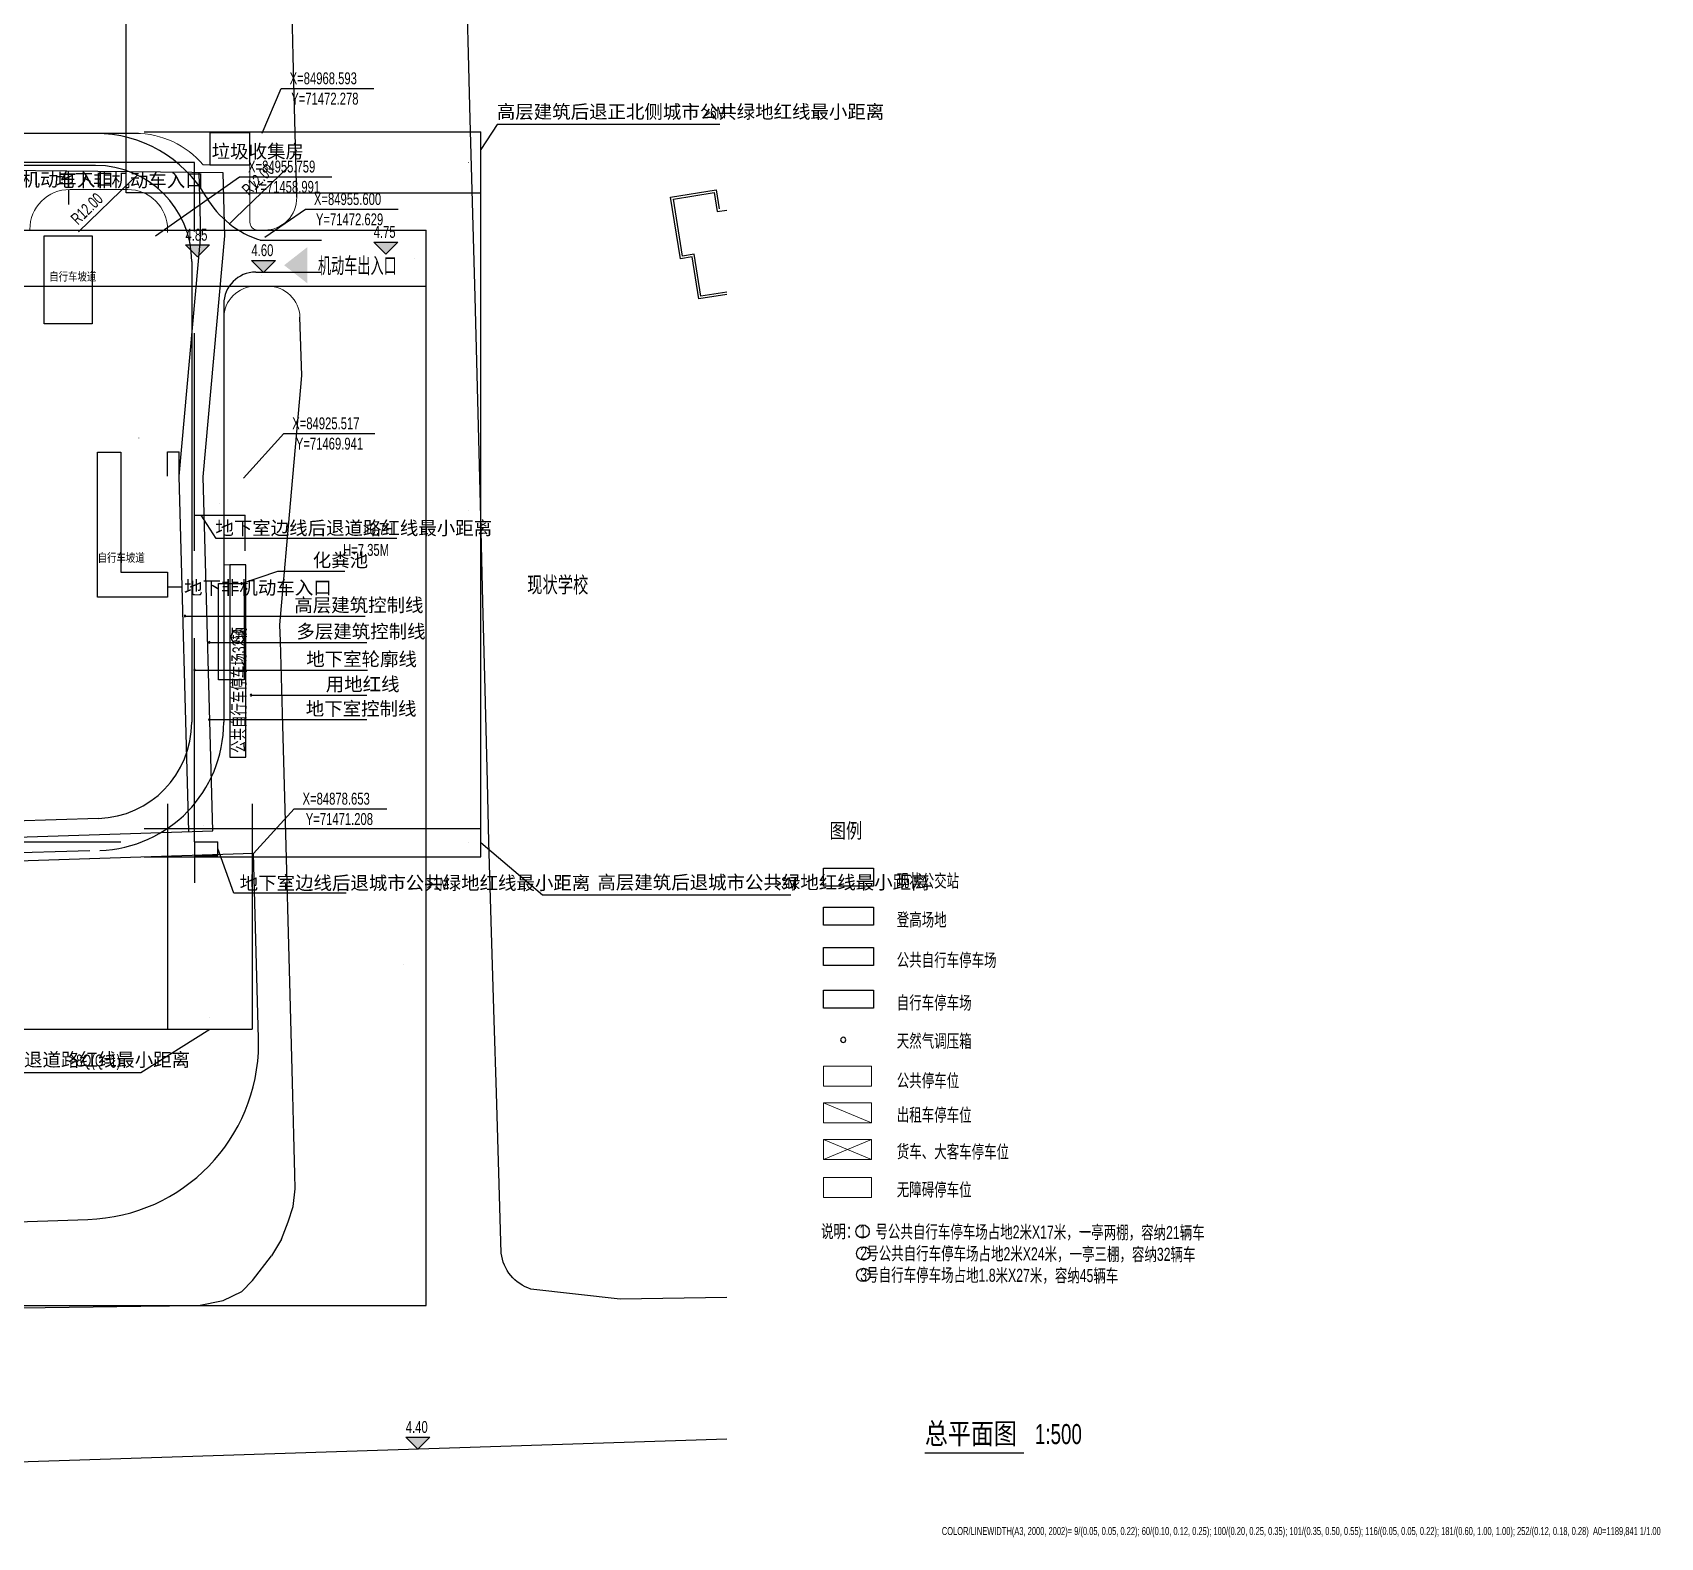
# Model space of a CAD drawing. Header units: metres. Extents: x 71066629 to 71646772, y 84793253 to 85208804.
# Drawn here: x 71443636 to 71646772, y 84793253 to 84981141 of the extents above; entities that cross this region are included whole.
import ezdxf
from ezdxf.enums import TextEntityAlignment as Align

# ---------------------------------------------------------------- set-up
doc = ezdxf.new("R2010")
doc.units = ezdxf.units.M
doc.header["$LTSCALE"] = 1000
doc.linetypes.add('DASHEDX2', pattern=[38.1, 25.4, -12.7])
for name, color, linetype in [('A_ABOVE', 21, 'CONTINUOUS'), ('A_N_DIM_LEAD', 3, 'CONTINUOUS'), ('A_N_DIM_SYMB', 3, 'CONTINUOUS'), ('A_N_PUB_TEXT', 7, 'CONTINUOUS'), ('A_N_RMNAME', 7, 'CONTINUOUS'), ('A_SITEP_TEX_1', 7, 'CONTINUOUS'), ('A_SITEP_TEX_2', 7, 'CONTINUOUS'), ('C-ICON', 7, 'CONTINUOUS'), ('DIM_COOR', 3, 'CONTINUOUS'), ('DIM_SYMB', 3, 'CONTINUOUS'), ('G-ANNO-DIMS', 3, 'CONTINUOUS'), ('G-ANNO-LEGN', 3, 'CONTINUOUS'), ('G-ANNO-LEVL', 3, 'CONTINUOUS'), ('G-ANNO-TEXT', 7, 'CONTINUOUS'), ('G-BLDG-EXTG', 48, 'CONTINUOUS'), ('G-BLDG-HIGH', 1, 'CONTINUOUS'), ('G-BLDG-MULT', 1, 'CONTINUOUS'), ('G-BSMT-OTLN', 5, 'DASHEDX2'), ('G-FRIE-FLWL', 6, 'CONTINUOUS'), ('G-PLTG', 105, 'CONTINUOUS'), ('G-SDWK', 157, 'CONTINUOUS'), ('G-STRU', 134, 'CONTINUOUS'), ('G-设施-EXTG', 40, 'CONTINUOUS'), ('G_DRIV_ROAD', 145, 'CONTINUOUS'), ('PROMPT', 1, 'CONTINUOUS'), ('PUB_DIM', 3, 'CONTINUOUS'), ('PUB_HATCH', 8, 'CONTINUOUS'), ('PUB_TEXT', 7, 'CONTINUOUS')]:
    doc.layers.add(name, color=color, linetype=linetype)
for name, color, linetype, lineweight in [('G-PARG', 35, 'CONTINUOUS', 13), ('G-PATT-251', 251, 'CONTINUOUS', 13), ('G-ROAD-园区', 175, 'CONTINUOUS', 13)]:
    doc.layers.add(name, color=color, linetype=linetype, lineweight=lineweight)
doc.styles.add('_TCH_DIM', font='_TCH_DIM')
doc.styles.add('GAD A', font='GAD A')
doc.styles.add('HZ1', font='HZ1')
doc.styles.add('IICON0', font='IICON0')
doc.styles.get("Standard").update_dxf_attribs({"font": 'STANDARD'})
doc.styles.add('黑体', font='黑体')
doc.dimstyles.get("Standard").update_dxf_attribs({"dimtxt": 2, "dimasz": 1, "dimexe": 0.18, "dimexo": 0.0625, "dimgap": 1, "dimtad": 0, "dimtoh": 1, "dimdec": 1, "dimzin": 0, "dimdsep": 46, "dimtxsty": 'STANDARD', "dimcen": 0.09, "dimadec": 0, "dimazin": 0, "dimtfac": 1, "dimtdec": 4, "dimtofl": 0, "dimtmove": 0, "dimatfit": 3, "dimtolj": 1, "dimtzin": 0, "dimarcsym": 0})

# ---------------------------------------------------------------- blocks, each defined once
blk = doc.blocks.new('*D1')
at = {"layer": 'G-ANNO-DIMS', "color": 0, "linetype": 'ByBlock', "lineweight": -2}
for p, q in [((71457556, 84968753), (71499554, 84968753)), ((71499554, 84961125), (71499554, 84968753)), ((71457556, 84961125), (71499554, 84961125))]:
    blk.add_line(p, q, dxfattribs=at)
for points in [[(71499554, 84968753), (71499554, 84968752), (71499553, 84968752)], [(71499554, 84961125), (71499553, 84961126), (71499554, 84961126)]]:
    blk.add_solid(points, dxfattribs=at)
at = {"layer": 'G-ANNO-DIMS', "color": 0, "linetype": 'CONTINUOUS', "lineweight": -2, "insert": (71498054, 84964939), "char_height": 2, "width": 7.78, "attachment_point": 5, "rotation": 90}
blk.add_mtext('7627.7', dxfattribs=at)
blk = doc.blocks.new('*D2')
at = {"layer": 'G-ANNO-DIMS', "color": 0, "linetype": 'ByBlock', "lineweight": -2}
for p, q in [((71457556, 84961125), (71499554, 84961125)), ((71499554, 84881759), (71499554, 84961125)), ((71457556, 84881759), (71499554, 84881759))]:
    blk.add_line(p, q, dxfattribs=at)
for points in [[(71499554, 84961125), (71499554, 84961124), (71499553, 84961124)], [(71499554, 84881759), (71499553, 84881760), (71499554, 84881760)]]:
    blk.add_solid(points, dxfattribs=at)
at = {"layer": 'G-ANNO-DIMS', "color": 0, "linetype": 'CONTINUOUS', "lineweight": -2, "insert": (71498054, 84921442), "char_height": 2, "width": 9.33, "attachment_point": 5, "rotation": 90}
blk.add_mtext('79365.5', dxfattribs=at)
blk = doc.blocks.new('*D3')
at = {"layer": 'G-ANNO-DIMS', "color": 0, "linetype": 'ByBlock', "lineweight": -2}
for p, q in [((71457556, 84881759), (71499554, 84881759)), ((71499554, 84878210), (71499554, 84881759)), ((71457556, 84878210), (71499554, 84878210))]:
    blk.add_line(p, q, dxfattribs=at)
for points in [[(71499554, 84881759), (71499554, 84881758), (71499553, 84881758)], [(71499554, 84878210), (71499553, 84878211), (71499554, 84878211)]]:
    blk.add_solid(points, dxfattribs=at)
at = {"layer": 'G-ANNO-DIMS', "color": 0, "linetype": 'CONTINUOUS', "lineweight": -2, "insert": (71498054, 84879985), "char_height": 2, "width": 8.22, "attachment_point": 5, "rotation": 90}
blk.add_mtext('3549.4', dxfattribs=at)
blk = doc.blocks.new('*D4')
at = {"layer": 'PUB_DIM', "color": 0, "linetype": 'ByBlock', "lineweight": -2}
for p, q in [((71457462, 85025245), (71455317, 85025245)), ((71455317, 84961142), (71455317, 85025245)), ((71457462, 84961142), (71455317, 84961142))]:
    blk.add_line(p, q, dxfattribs=at)
for points in [[(71455317, 85025245), (71455317, 85025244), (71455317, 85025244)], [(71455317, 84961142), (71455317, 84961143), (71455317, 84961143)]]:
    blk.add_solid(points, dxfattribs=at)
at = {"layer": 'PUB_DIM', "color": 0, "linetype": 'CONTINUOUS', "lineweight": -2, "insert": (71453817, 84993194), "char_height": 2, "width": 9.11, "attachment_point": 5, "rotation": 90}
blk.add_mtext('64102.2', dxfattribs=at)
blk = doc.blocks.new('*D9')
at = {"layer": 'PUB_DIM', "color": 0, "linetype": 'ByBlock', "lineweight": -2}
for p, q in [((71463842, 84880110), (71466746, 84880110)), ((71463842, 84878414), (71466746, 84878414)), ((71466745, 84878414), (71466745, 84880110))]:
    blk.add_line(p, q, dxfattribs=at)
for points in [[(71466745, 84880110), (71466746, 84880109), (71466745, 84880109)], [(71466745, 84878414), (71466745, 84878415), (71466746, 84878415)]]:
    blk.add_solid(points, dxfattribs=at)
at = {"layer": 'PUB_DIM', "color": 0, "linetype": 'CONTINUOUS', "lineweight": -2, "insert": (71465020, 84882110), "char_height": 2, "width": 7.33, "attachment_point": 5, "rotation": 90}
blk.add_mtext('1695.8', dxfattribs=at)
blk = doc.blocks.new('*D45')
at = {"layer": 'PUB_DIM', "color": 0, "linetype": 'ByBlock', "lineweight": -2}
for p, q in [((71438695, 84956471), (71492749, 84956471)), ((71492749, 84949471), (71492749, 84956471)), ((71438695, 84949471), (71492749, 84949471))]:
    blk.add_line(p, q, dxfattribs=at)
for points in [[(71492749, 84956471), (71492749, 84956470), (71492749, 84956470)], [(71492749, 84949471), (71492749, 84949472), (71492749, 84949472)]]:
    blk.add_solid(points, dxfattribs=at)
at = {"layer": 'PUB_DIM', "color": 0, "linetype": 'CONTINUOUS', "lineweight": -2, "insert": (71491249, 84952971), "char_height": 2, "width": 7.78, "attachment_point": 5, "rotation": 90}
blk.add_mtext('7000.0', dxfattribs=at)
blk = doc.blocks.new('*D46')
at = {"layer": 'PUB_DIM', "color": 0, "linetype": 'ByBlock', "lineweight": -2}
for p, q in [((71438695, 84949471), (71492749, 84949471)), ((71492749, 84822230), (71492749, 84949471)), ((71438695, 84822230), (71492749, 84822230))]:
    blk.add_line(p, q, dxfattribs=at)
for points in [[(71492749, 84949471), (71492749, 84949470), (71492749, 84949470)], [(71492749, 84822230), (71492749, 84822231), (71492749, 84822231)]]:
    blk.add_solid(points, dxfattribs=at)
at = {"layer": 'PUB_DIM', "color": 0, "linetype": 'CONTINUOUS', "lineweight": -2, "insert": (71489964, 84864797), "char_height": 2, "width": 10.67, "attachment_point": 5, "rotation": 90}
blk.add_mtext('127240.6', dxfattribs=at)
blk = doc.blocks.new('*D78')
at = {"layer": 'G-ANNO-DIMS', "color": 0, "linetype": 'ByBlock', "lineweight": -2}
for p, q in [((71460491, 84925765), (71460491, 84928795)), ((71460491, 84928795), (71461932, 84928795)), ((71461932, 84925765), (71461932, 84928795))]:
    blk.add_line(p, q, dxfattribs=at)
for points in [[(71460491, 84928795), (71460492, 84928795), (71460492, 84928795)], [(71461932, 84928795), (71461931, 84928795), (71461931, 84928795)]]:
    blk.add_solid(points, dxfattribs=at)
at = {"layer": 'G-ANNO-DIMS', "color": 0, "linetype": 'CONTINUOUS', "lineweight": -2, "insert": (71456891, 84930520), "char_height": 2, "width": 4.67, "attachment_point": 5}
blk.add_mtext('1.44', dxfattribs=at)
blk = doc.blocks.new('*D82')
at = {"layer": 'G-ANNO-DIMS', "color": 0, "linetype": 'ByBlock', "lineweight": -2}
for p, q in [((71321069, 84884852), (71321069, 84856704)), ((71460491, 84884852), (71460491, 84856704)), ((71321069, 84856704), (71460491, 84856704))]:
    blk.add_line(p, q, dxfattribs=at)
for points in [[(71321069, 84856704), (71321070, 84856705), (71321070, 84856704)], [(71460491, 84856704), (71460490, 84856704), (71460490, 84856705)]]:
    blk.add_solid(points, dxfattribs=at)
at = {"layer": 'G-ANNO-DIMS', "color": 0, "linetype": 'CONTINUOUS', "lineweight": -2, "insert": (71390780, 84858204), "char_height": 2, "width": 10.67, "attachment_point": 5}
blk.add_mtext('139422.7', dxfattribs=at)
blk = doc.blocks.new('*D83')
at = {"layer": 'G-ANNO-DIMS', "color": 0, "linetype": 'ByBlock', "lineweight": -2}
for p, q in [((71460491, 84884852), (71460491, 84856704)), ((71471041, 84884852), (71471041, 84856704)), ((71460491, 84856704), (71471041, 84856704))]:
    blk.add_line(p, q, dxfattribs=at)
for points in [[(71460491, 84856704), (71460492, 84856705), (71460492, 84856704)], [(71471041, 84856704), (71471040, 84856704), (71471040, 84856705)]]:
    blk.add_solid(points, dxfattribs=at)
at = {"layer": 'G-ANNO-DIMS', "color": 0, "linetype": 'CONTINUOUS', "lineweight": -2, "insert": (71465766, 84858204), "char_height": 2, "width": 8.67, "attachment_point": 5}
blk.add_mtext('10549.1', dxfattribs=at)
blk = doc.blocks.new('*D85')
at = {"layer": 'G-ANNO-DIMS', "color": 0, "linetype": 'ByBlock', "lineweight": -2}
for p, q in [((71463842, 84916435), (71463842, 84920890)), ((71463842, 84920890), (71470187, 84920890)), ((71470187, 84916435), (71470187, 84920890))]:
    blk.add_line(p, q, dxfattribs=at)
for points in [[(71463842, 84920890), (71463843, 84920890), (71463843, 84920890)], [(71470187, 84920890), (71470186, 84920890), (71470186, 84920890)]]:
    blk.add_solid(points, dxfattribs=at)
at = {"layer": 'G-ANNO-DIMS', "color": 0, "linetype": 'CONTINUOUS', "lineweight": -2, "insert": (71467014, 84922390), "char_height": 2, "width": 8, "attachment_point": 5}
blk.add_mtext('6345.2', dxfattribs=at)
blk = doc.blocks.new('*D136')
at = {"layer": 'PUB_DIM', "color": 0, "linetype": 'ByBlock', "lineweight": -2}
for p, q in [((71472204, 84950844), (71472201, 84950845)), ((71472201, 84950838), (71472201, 84950845)), ((71472204, 84950837), (71472201, 84950838))]:
    blk.add_line(p, q, dxfattribs=at)
for points in [[(71472201, 84950845), (71472201, 84950844), (71472201, 84950844)], [(71472201, 84950838), (71472201, 84950839), (71472201, 84950839)]]:
    blk.add_solid(points, dxfattribs=at)
at = {"layer": 'PUB_DIM', "color": 0, "linetype": 'CONTINUOUS', "lineweight": -2, "insert": (71472200, 84950841), "char_height": 2, "width": 3.11, "attachment_point": 5, "rotation": 87.39092}
blk.add_mtext('7.0', dxfattribs=at)
blk = doc.blocks.new('*D139')
at = {"layer": 'PUB_DIM', "color": 0, "linetype": 'ByBlock', "lineweight": -2}
for p, q in [((71471297, 84968744), (71471301, 84968744)), ((71471297, 84968739), (71471301, 84968739)), ((71471301, 84968739), (71471301, 84968744))]:
    blk.add_line(p, q, dxfattribs=at)
for points in [[(71471301, 84968744), (71471301, 84968743), (71471301, 84968743)], [(71471301, 84968739), (71471301, 84968740), (71471301, 84968740)]]:
    blk.add_solid(points, dxfattribs=at)
at = {"layer": 'PUB_DIM', "color": 0, "linetype": 'CONTINUOUS', "lineweight": -2, "insert": (71471299, 84968741), "char_height": 2, "width": 3.11, "attachment_point": 5, "rotation": 90}
blk.add_mtext('5.0', dxfattribs=at)
blk = doc.blocks.new('*D140')
at = {"layer": 'PUB_DIM', "color": 0, "linetype": 'ByBlock', "lineweight": -2}
for p, q in [((71471297, 84968739), (71471301, 84968739)), ((71471297, 84968733), (71471301, 84968733)), ((71471301, 84968733), (71471301, 84968739))]:
    blk.add_line(p, q, dxfattribs=at)
for points in [[(71471301, 84968739), (71471301, 84968738), (71471301, 84968738)], [(71471301, 84968733), (71471301, 84968734), (71471301, 84968734)]]:
    blk.add_solid(points, dxfattribs=at)
at = {"layer": 'PUB_DIM', "color": 0, "linetype": 'CONTINUOUS', "lineweight": -2, "insert": (71471299, 84968736), "char_height": 2, "width": 3.11, "attachment_point": 5, "rotation": 90}
blk.add_mtext('5.6', dxfattribs=at)
blk = doc.blocks.new('*D141')
at = {"layer": 'PUB_DIM', "color": 0, "linetype": 'ByBlock', "lineweight": -2}
for p, q in [((71471297, 84968733), (71471301, 84968733)), ((71471297, 84968657), (71471301, 84968657)), ((71471301, 84968657), (71471301, 84968733))]:
    blk.add_line(p, q, dxfattribs=at)
for points in [[(71471301, 84968733), (71471301, 84968732), (71471301, 84968732)], [(71471301, 84968657), (71471301, 84968658), (71471301, 84968658)]]:
    blk.add_solid(points, dxfattribs=at)
at = {"layer": 'PUB_DIM', "color": 0, "linetype": 'CONTINUOUS', "lineweight": -2, "insert": (71471299, 84968695), "char_height": 2, "width": 4.89, "attachment_point": 5, "rotation": 90}
blk.add_mtext('76.4', dxfattribs=at)
blk = doc.blocks.new('*D142')
at = {"layer": 'PUB_DIM', "color": 0, "linetype": 'ByBlock', "lineweight": -2}
for p, q in [((71471297, 84968657), (71471301, 84968657)), ((71471297, 84968654), (71471301, 84968654)), ((71471301, 84968654), (71471301, 84968657))]:
    blk.add_line(p, q, dxfattribs=at)
for points in [[(71471301, 84968657), (71471301, 84968656), (71471301, 84968656)], [(71471301, 84968654), (71471301, 84968655), (71471301, 84968655)]]:
    blk.add_solid(points, dxfattribs=at)
at = {"layer": 'PUB_DIM', "color": 0, "linetype": 'CONTINUOUS', "lineweight": -2, "insert": (71471299, 84968655), "char_height": 2, "width": 3.11, "attachment_point": 5, "rotation": 90}
blk.add_mtext('3.5', dxfattribs=at)

msp = doc.modelspace()

# ---------------------------------------------------------------- hatches: boundary and pattern name
at = {"layer": 'A_SITEP_TEX_2'}
msp.add_hatch(color=256, dxfattribs=at).paths.add_polyline_path([(71477944.48, 84949812.73), (71475029.5, 84952089.85), (71477944.48, 84954366.97)], flags=0)
at = {"layer": 'G-ANNO-LEVL'}
for points in [[(71464233.55, 84953125.11), (71462733.55, 84954625.11), (71465733.55, 84954625.11)], [(71487714, 84953482.64), (71486214, 84954982.64), (71489214, 84954982.64)], [(71472462.14, 84951199.7), (71470962.14, 84952699.7), (71473962.14, 84952699.7)], [(71491725.45, 84804278.17), (71490225.45, 84805778.17), (71493225.45, 84805778.17)]]:
    msp.add_hatch(color=256, dxfattribs=at).paths.add_polyline_path(points, flags=0)
at = {"layer": 'G-PATT-251'}
h = msp.add_hatch(dxfattribs=at)
h.set_pattern_fill('AR-HBONE', color=256, scale=1000, style=0)
h.set_pattern_definition([])
h.paths.add_polyline_path([(71542342.9, 84871929.31), (71548589.59, 84871929.31), (71548589.59, 84869693.09), (71542342.9, 84869693.09)], flags=0)
at = {"layer": 'G-PLTG'}
h = msp.add_hatch(dxfattribs=at)
h.set_pattern_fill('CROSS', color=256, scale=500, style=0)
h.set_pattern_definition([])
edge = h.paths.add_edge_path(flags=0)
edge.add_line((71465754.33, 84968630.18), (71456491.45, 84968547.01))
edge.add_arc((71456491.45, 84957547.01), 11000, 40.0851392, 90, ccw=False)
edge.add_line((71464907.43, 84964630.19), (71465754.36, 84964630.19))
edge.add_line((71465754.36, 84964630.19), (71465754.33, 84968630.18))
h = msp.add_hatch(dxfattribs=at)
h.set_pattern_fill('CROSS', color=256, scale=500, style=0)
h.set_pattern_definition([])
edge = h.paths.add_edge_path(flags=0)
edge.add_line((71472242.19, 84949398.3), (71471491.6, 84949470.61))
edge.add_arc((71471491.6, 84945470.61), 4000, 90, 180)
edge.add_line((71467491.6, 84945470.61), (71467491.6, 84914664.25))
edge.add_line((71467491.6, 84914664.25), (71470241, 84914664.25))
edge.add_line((71470241, 84914664.25), (71469941.42, 84925516.49))
edge.add_line((71469941.42, 84925516.49), (71472242.19, 84949398.3))
at = {"layer": 'PUB_HATCH'}
h = msp.add_hatch(dxfattribs=at)
h.set_pattern_fill('ANSI31', color=256, scale=200, style=0)
h.set_pattern_definition([])
h.paths.add_polyline_path([(71542342.9, 84876804.26), (71548589.59, 84876804.26), (71548589.59, 84874568.05), (71542342.9, 84874568.05)], flags=0)

# ---------------------------------------------------------------- linework, layer by layer
at = {"layer": 'A_ABOVE'}
for points in [[(71445091.62, 84955764.53), (71451091.66, 84955764.53), (71451091.66, 84944759.54), (71445091.62, 84944759.54)], [(71451751.66, 84928759.54), (71454651.66, 84928759.54), (71454651.66, 84913759.54), (71460491.66, 84913759.54), (71460491.66, 84910659.54), (71451751.66, 84910659.54)]]:
    msp.add_lwpolyline(points, close=True, dxfattribs=at)
at = {"layer": 'A_N_DIM_LEAD'}
for p, q in [((71469711.71, 84912341.73), (71474236.87, 84913900.71)), ((71474236.87, 84913900.71), (71482589.09, 84913900.71))]:
    msp.add_line(p, q, dxfattribs=at)
msp.add_lwpolyline([(71469617.16, 84912309.16, 1), (71469806.26, 84912374.3, 1)], format="xyb", close=True, dxfattribs=at)
at = {"layer": 'A_N_DIM_SYMB'}
msp.add_lwpolyline([(71554982.95, 84803829.22), (71567320.08, 84803829.22)], dxfattribs=at)
at = {"layer": 'A_SITEP_TEX_2'}
for points in [[(71448112.34, 84961547.46), (71448112.34, 84959675.44)], [(71462363.47, 84911884.31), (71460491.45, 84911884.31)]]:
    msp.add_lwpolyline(points, dxfattribs=at)
at = {"layer": 'DIM_COOR', "color": 3}
for p, q in [((71472278.14, 84968593.36), (71474665.15, 84974157.74)), ((71474665.15, 84974157.74), (71486215.15, 84974157.74)), ((71458991.45, 84955759.31), (71469477.35, 84963142.75)), ((71469477.35, 84963142.75), (71480972.35, 84963142.75)), ((71472629.36, 84955600.22), (71477697.26, 84959083.9)), ((71477697.26, 84959083.9), (71489247.26, 84959083.9)), ((71469941.37, 84925516.6), (71475009.28, 84931083.72)), ((71475009.28, 84931083.72), (71486339.28, 84931083.72)), ((71471208.11, 84878652.58), (71476276.02, 84884219.7)), ((71476276.02, 84884219.7), (71487826.02, 84884219.7))]:
    msp.add_line(p, q, dxfattribs=at)
at = {"layer": 'DIM_SYMB'}
for points in [[(71529394.77, 84969645.21), (71501613.96, 84969645.21), (71499553.59, 84966518.51)], [(71489099.99, 84917953.15), (71466541.56, 84917953.15), (71464676.49, 84920890.27)], [(71482750.51, 84873711.85), (71468764.1, 84873711.85), (71466745.49, 84879261.64)], [(71538262.04, 84873433.79), (71507287.89, 84873433.79), (71499553.59, 84879984.63)], [(71431054.86, 84851289.67), (71457129.93, 84851289.67), (71465764.85, 84856704.45)]]:
    msp.add_lwpolyline(points, dxfattribs=at)
at = {"layer": 'G-ANNO-DIMS'}
for p, q in [((71462657.67, 84908293.5), (71476408.39, 84908293.5)), ((71476408.39, 84908293.5), (71485129.55, 84908293.5)), ((71465686.56, 84905008.33), (71477229.21, 84905008.33)), ((71477229.21, 84905008.33), (71485334.76, 84905008.33)), ((71463841.63, 84901546.77), (71477662.59, 84901546.77)), ((71477662.59, 84901546.77), (71485425.1, 84901546.77)), ((71470903.22, 84898418.76), (71477776.06, 84898418.76)), ((71477776.06, 84898418.76), (71485365.63, 84898418.76)), ((71465686.3, 84895364.38), (71477776.06, 84895364.38)), ((71477776.06, 84895364.38), (71485365.63, 84895364.38))]:
    msp.add_line(p, q, dxfattribs=at)
for points in [[(71462557.67, 84908293.5, 1), (71462757.67, 84908293.5, 1)], [(71465586.56, 84905008.33, 1), (71465786.56, 84905008.33, 1)], [(71463741.63, 84901546.77, 1), (71463941.63, 84901546.77, 1)], [(71470803.22, 84898418.76, 1), (71471003.22, 84898418.76, 1)], [(71465586.3, 84895364.38, 1), (71465786.3, 84895364.38, 1)]]:
    msp.add_lwpolyline(points, format="xyb", close=True, dxfattribs=at)
at = {"layer": 'G-ANNO-LEGN'}
msp.add_lwpolyline([(71544475.66, 84855379.71, 1), (71545125, 84855379.71, 1)], format="xyb", close=True, dxfattribs=at)
at = {"layer": 'G-ANNO-LEVL'}
for p, q in [((71464233.55, 84953125.11), (71462733.55, 84954625.11)), ((71462733.55, 84954625.11), (71465733.55, 84954625.11)), ((71464233.55, 84953125.11), (71465733.55, 84954625.11)), ((71487714, 84953482.64), (71486214, 84954982.64)), ((71486214, 84954982.64), (71489214, 84954982.64)), ((71487714, 84953482.64), (71489214, 84954982.64)), ((71472462.14, 84951199.7), (71470962.14, 84952699.7)), ((71470962.14, 84952699.7), (71473962.14, 84952699.7)), ((71472462.14, 84951199.7), (71473962.14, 84952699.7)), ((71491725.45, 84804278.17), (71490225.45, 84805778.17)), ((71490225.45, 84805778.17), (71493225.45, 84805778.17)), ((71491725.45, 84804278.17), (71493225.45, 84805778.17))]:
    msp.add_line(p, q, dxfattribs=at)
at = {"layer": 'G-ANNO-TEXT'}
msp.add_lwpolyline([(71468390.1, 84905705.31, 1), (71470076.15, 84905705.31, 1)], format="xyb", close=True, dxfattribs=at)
for centre in [(71547206.32, 84831457.59), (71547307.82, 84828718.47), (71547307.82, 84826029.46)]:
    msp.add_circle(centre, 839.7, dxfattribs=at)
at = {"layer": 'G-BLDG-EXTG'}
for p, q in [((71523258.94, 84960600.12), (71528938.89, 84961496.07)), ((71524475.73, 84952895.08), (71523258.94, 84960600.12)), ((71528938.89, 84961496.07), (71529313.33, 84959126.18)), ((71525957.73, 84953129.08), (71524475.73, 84952895.08)), ((71526784.73, 84947894.08), (71525957.73, 84953129.08)), ((71530254.41, 84948442.05), (71526784.73, 84947894.08))]:
    msp.add_line(p, q, dxfattribs=at)
msp.add_lwpolyline([(71530254.41, 84948745.77), (71527034.25, 84948237.21), (71526207.25, 84953472.2), (71524725.27, 84953238.2), (71523602.07, 84960350.53), (71528689.38, 84961153), (71529063.82, 84958783.11), (71530254.42, 84958970.92)], dxfattribs=at)
at = {"layer": 'G-BLDG-HIGH', "linetype": 'CONTINUOUS'}
msp.add_lwpolyline([(71463131.23, 84881392.3), (71461931.78, 84925765.33), (71464619.77, 84955848.98), (71464408.26, 84963675.86)], dxfattribs=at)
at = {"layer": 'G-BLDG-MULT', "linetype": 'CONTINUOUS'}
msp.add_lwpolyline([(71145082.8, 84947145.13), (71143693.33, 84875999.99), (71281870, 84875999.99), (71296811.98, 84875999.99), (71311745.98, 84876484.26), (71466129.69, 84881489.51), (71464935.39, 84925672.06), (71467623.38, 84955755.7), (71467410.2, 84963644.29), (71369769.26, 84964671.24), (71337717.68, 84964938.77), (71266511.92, 84965533.62), (71265268.49, 84965533.22), (71264047.09, 84965511.4), (71262826.14, 84965468.28), (71261606.21, 84965403.85), (71260387.02, 84965318.14), (71259170.08, 84965211.39), (71257955.46, 84965083.21), (71256754.53, 84964935.28), (71254843.76, 84964656.75), (71145082.8, 84947145.13)], dxfattribs=at)
at = {"layer": 'G-BSMT-OTLN'}
msp.add_lwpolyline([(71463841.63, 84964909.49), (71234641.63, 84964909.49), (71234641.63, 84958909.49), (71195336.44, 84958909.49), (71145191.63, 84950909.23), (71145191.63, 84880109.49), (71249141.63, 84880109.49), (71249141.63, 84877109.49), (71391141.63, 84877109.49), (71391141.63, 84880109.49), (71463841.63, 84880109.49)], close=True, dxfattribs=at)
at = {"layer": 'G-FRIE-FLWL', "linetype": 'CONTINUOUS'}
for p, q in [((71456851.17, 84968547.01), (71440891.57, 84968547.01)), ((71450657.67, 84968547.01), (71441491.61, 84968547.01)), ((71451491.6, 84964547.01), (71440891.6, 84964547.01)), ((71472038.66, 84955226.44), (71479678.78, 84955226.44)), ((71463491.6, 84952547.01), (71463491.6, 84895022.29)), ((71471491.6, 84951226.44), (71479678.78, 84951226.44)), ((71467491.6, 84947226.44), (71467491.6, 84895022.29)), ((71451880.45, 84883028.59), (71441280.45, 84882684.93)), ((71450769.18, 84878990.46), (71312104.59, 84875000)), ((71450801.58, 84877990.99), (71328608.6, 84874029.39))]:
    msp.add_line(p, q, dxfattribs=at)
msp.add_lwpolyline([(71542342.9, 84871929.31), (71548589.59, 84871929.31), (71548589.59, 84869693.09), (71542342.9, 84869693.09)], close=True, dxfattribs=at)
for centre, radius, start, end in [((71451491.6, 84952547.01), 16000, 30.2740239, 90), ((71451491.6, 84952547.01), 12000, 0, 90), ((71475673.08, 84966662.82), 12000, 210.2740239, 252.7732253), ((71471491.6, 84947226.44), 4000, 90, 180), ((71451491.6, 84895022.29), 12000, 271.8569273, 0), ((71451491.6, 84895022.29), 16000, 271.8569273, 0)]:
    msp.add_arc(centre, radius, start, end, dxfattribs=at)
at = {"layer": 'G-PARG'}
for p, q in [((71542342.9, 84847511.69), (71548342.9, 84845011.69)), ((71548342.9, 84840429.85), (71542342.9, 84842929.85)), ((71548342.9, 84842929.85), (71542342.9, 84840429.85))]:
    msp.add_line(p, q, dxfattribs=at)
for points in [[(71548342.9, 84849593.54), (71542342.9, 84849593.54), (71542342.9, 84852093.54), (71548342.9, 84852093.54), (71548342.9, 84849593.54)], [(71548342.9, 84845011.69), (71542342.9, 84845011.69), (71542342.9, 84847511.69), (71548342.9, 84847511.69), (71548342.9, 84845011.69)], [(71548342.9, 84840429.85), (71542342.9, 84840429.85), (71542342.9, 84842929.85), (71548342.9, 84842929.85), (71548342.9, 84840429.85)], [(71548342.9, 84835680.13), (71542342.9, 84835680.13), (71542342.9, 84838180.13), (71548342.9, 84838180.13), (71548342.9, 84835680.13)]]:
    msp.add_lwpolyline(points, dxfattribs=at)
at = {"layer": 'G-PLTG'}
msp.add_line((71463841.66, 84880109.54), (71463841.66, 84874977.16), dxfattribs=at)
at = {"layer": 'G-ROAD-园区'}
for p, q in [((71440891.6, 84968547.01), (71452886.05, 84968547.01)), ((71465754.36, 84964630.19), (71464907.43, 84964630.19)), ((71470754.36, 84964630.19), (71470754.36, 84957470.61)), ((71448291.45, 84961547.01), (71455491.45, 84961547.01)), ((71460491.45, 84956547.01), (71460491.45, 84956159.32)), ((71472594.07, 84956470.61), (71471754.36, 84956470.61)), ((71473006.71, 84949470.61), (71471491.6, 84949470.61)), ((71467491.6, 84945470.61), (71467491.6, 84914664.25)), ((71467491.6, 84914664.25), (71470234.77, 84914664.25))]:
    msp.add_line(p, q, dxfattribs=at)
for centre, radius, start, end in [((71456491.45, 84957547.01), 11000, 40.0851392, 90), ((71448291.45, 84956547.01), 5000, 90, 180), ((71455491.45, 84956547.01), 5000, 359.9999754, 90), ((71472594.07, 84960470.61), 4000, 270, 1.3881724), ((71471754.36, 84957470.61), 1000, 180, 270), ((71471491.6, 84945470.61), 4000, 90, 180), ((71473006.71, 84945470.61), 4000, 1.764652, 90)]:
    msp.add_arc(centre, radius, start, end, dxfattribs=at)
at = {"layer": 'G-SDWK'}
for p, q in [((71476166.23, 84978174.58), (71475736.19, 84995943.66)), ((71476592.9, 84960567.52), (71476166.23, 84978174.58)), ((71477229, 84938317), (71477004.81, 84945593.79)), ((71477101.27, 84936855.63), (71477229, 84938317)), ((71475957.37, 84923768.24), (71477101.27, 84936855.63)), ((71474509, 84907194), (71475957.37, 84923768.24)), ((71474566.59, 84905173.68), (71474509, 84907194)), ((71474866.03, 84894668.73), (71474566.59, 84905173.68)), ((71475208.94, 84882638.71), (71474866.03, 84894668.73)), ((71475745.9, 84862563.08), (71475208.94, 84882638.71)), ((71476109.35, 84848465.11), (71475745.9, 84862563.08)), ((71476238.85, 84843459.79), (71476109.35, 84848465.11)), ((71476364, 84838594), (71476238.85, 84843459.79)), ((71476411, 84836769), (71476364, 84838594)), ((71476136, 84834557), (71476411, 84836769)), ((71475540.83, 84832649.52), (71476136, 84834557)), ((71474685.98, 84830510.31), (71475540.83, 84832649.52)), ((71474685.98, 84830510.31), (71473457.65, 84828416.53)), ((71471085.93, 84825351.07), (71473457.65, 84828416.53)), ((71467408, 84822856), (71469740, 84823952)), ((71469740, 84823952), (71471085.93, 84825351.07)), ((71434621.14, 84821814.3), (71457156.93, 84822129.3)), ((71457156.93, 84822129.3), (71464361, 84822230)), ((71464361, 84822230), (71467408, 84822856))]:
    msp.add_line(p, q, dxfattribs=at)
msp.add_lwpolyline([(71530253.14, 84823196.97), (71516978, 84822989), (71505816.83, 84824265.73, -0.295265931), (71502124, 84828760), (71501863.47, 84837362.44), (71501517.61, 84848759.82), (71501242.19, 84857846.03), (71500908.84, 84868843.47), (71500592, 84880088.52), (71500391.52, 84887594.28), (71500100.17, 84899132.46), (71499838.64, 84910077.09), (71499579.59, 84920618.18), (71499327.77, 84930371.18), (71498869.13, 84948127.7), (71498256.91, 84970313.22), (71497993.61, 84980105.96), (71497509.76, 84998144.08)], format="xyb", dxfattribs=at)
at = {"layer": 'G-STRU'}
for points in [[(71470754.36, 84968630.18), (71465754.33, 84968630.18), (71465754.36, 84964630.19), (71470754.36, 84964630.19)], [(71468241, 84890664.25), (71470241, 84890664.25), (71470241, 84914664.25), (71468241, 84914664.25)], [(71542342.9, 84866907.93), (71548589.59, 84866907.93), (71548589.59, 84864671.71), (71542342.9, 84864671.71)], [(71542342.9, 84861576.94), (71548589.59, 84861576.94), (71548589.59, 84859340.72), (71542342.9, 84859340.72)]]:
    msp.add_lwpolyline(points, close=True, dxfattribs=at)
at = {"layer": 'G-STRU', "linetype": 'DASHEDX2'}
msp.add_lwpolyline([(71470046.81, 84912341.73), (71470046.81, 84900341.73), (71466846.81, 84900341.73), (71466846.81, 84912341.73)], close=True, dxfattribs=at)
at = {"layer": 'G-设施-EXTG'}
msp.add_lwpolyline([(71542342.9, 84876804.26), (71548589.59, 84876804.26), (71548589.59, 84874568.05), (71542342.9, 84874568.05)], close=True, dxfattribs=at)
at = {"layer": 'G_DRIV_ROAD'}
for p, q in [((71471208.19, 84878652.59), (71311843.2, 84873485.84)), ((71471833.01, 84855542.24), (71471208.19, 84878652.59)), ((71471840.82, 84854892.64), (71471833.01, 84855542.24)), ((71313301.39, 84828509.4), (71450553.83, 84832959.23))]:
    msp.add_line(p, q, dxfattribs=at)
msp.add_arc((71449843.3, 84854945.33), 21997.58, 271.8509989, 359.8627552, dxfattribs=at)
at = {"layer": 'PROMPT'}
msp.add_line((71530253.14, 84805527.26), (71418854.52, 84801915.65), dxfattribs=at)
at = {"layer": 'PUB_DIM'}
for points in [[(71475554.18, 84964373.13), (71468925.66, 84957963.58), (71468206.78, 84957268.45)], [(71449373.24, 84956243.13), (71456001.76, 84962652.67), (71456720.64, 84963347.81)]]:
    msp.add_lwpolyline(points, dxfattribs=at)

# ---------------------------------------------------------------- texts
at = {"layer": 'A_N_PUB_TEXT', "style": '_TCH_DIM', "width": 0.705882}
for s, p in [('4.85', (71462723.55, 84955150.11)), ('4.75', (71486204, 84955507.64)), ('4.60', (71470952.14, 84953224.7)), ('4.40', (71490215.45, 84806303.17))]:
    msp.add_text(s, height=1487.5, dxfattribs=at).set_placement(p)
at = {"layer": 'A_N_PUB_TEXT', "style": '_TCH_DIM'}
for s, p in [('化粪池', (71478601.33, 84914425.71)), ('高层建筑控制线', (71476301.36, 84908818.5)), ('多层建筑控制线', (71476562.42, 84905533.33)), ('地下室轮廓线', (71477788.39, 84902071.77)), ('用地红线', (71480223.6, 84898943.76)), ('地下室控制线', (71477728.92, 84895889.38))]:
    msp.add_text(s, height=1687.943, dxfattribs=at).set_placement(p)
at = {"layer": 'A_N_RMNAME', "style": 'GAD A', "width": 0.8}
for p in [(71445714.94, 84950152.88), (71451751.66, 84915050.64)]:
    msp.add_text('自行车坡道', height=1050, dxfattribs=at).set_placement(p)
at = {"layer": 'A_SITEP_TEX_1', "color": 60, "style": 'HZ1', "width": 0.6}
msp.add_text('机动车出入口', height=2000, dxfattribs=at).set_placement((71479255.35, 84951054.81))
at = {"layer": 'C-ICON', "color": 116, "style": 'IICON0', "width": 0.7}
msp.add_text('COLOR/LINEWIDTH(A3, 2000, 2002)= 9/(0.05, 0.05, 0.22); 60/(0.10, 0.12, 0.25); 100/(0.20, 0.25, 0.35); 101/(0.35, 0.50, 0.55); 116/(0.05, 0.05, 0.22); 181/(0.60, 1.00, 1.00); 252/(0.12, 0.18, 0.28)  A0=1189,841 1/1.00       ', height=1000.00005, dxfattribs=at).set_placement((71648628.93, 84793554.04), align=Align.RIGHT)
msp.add_text('COLOR/LINEWIDTH(A3, 2000, 2002)= 9/(0.05, 0.05, 0.22); 60/(0.10, 0.12, 0.25); 100/(0.20, 0.25, 0.35); 101/(0.35, 0.50, 0.55); 116/(0.05, 0.05, 0.22); 181/(0.60, 1.00, 1.00); 252/(0.12, 0.18, 0.28)  A0=1189,841 1/1.00       ', height=1000.00005, dxfattribs=at).set_placement((71648628.93, 84793554.04), align=Align.RIGHT)
at = {"layer": 'DIM_SYMB', "color": 7, "style": '_TCH_DIM'}
for s, p in [('高层建筑后退正北侧城市公共绿地红线最小距离', (71501570.1, 84970412.96)), ('地下室边线后退道路红线最小距离', (71466448.36, 84918432.59)), ('地下室边线后退城市公共绿地红线最小距离', (71469485.37, 84874126.13)), ('高层建筑后退城市公共绿地红线最小距离', (71514123.54, 84874201.54)), ('高层建筑后退道路红线最小距离', (71431061.3, 84852057.42))]:
    msp.add_text(s, height=1687.9433, dxfattribs=at).set_placement(p)
at = {"layer": 'DIM_SYMB', "color": 7, "style": '_TCH_DIM', "width": 0.705882}
for s, p in [('>6M', (71527373.29, 84970412.96)), ('>0.7H', (71484879.21, 84918432.59)), ('H=7.35M', (71482384.5, 84915807.43)), ('>1M', (71492831.12, 84874126.13)), ('>3M', (71536240.56, 84874201.54)), ('>8Q(Q=1)', (71448263.42, 84852057.42))]:
    msp.add_text(s, height=1487.5, dxfattribs=at).set_placement(p)
at = {"layer": 'G-ANNO-TEXT'}
for s, p in [('垃圾收集房', (71465988.58, 84965459.47)), ('地下机动车入口', (71437650.2, 84961942.99)), ('地下非机动车入口', (71446569.57, 84961859.12)), ('地下非机动车入口', (71462542.32, 84910995.62))]:
    msp.add_text(s, height=1687.943, dxfattribs=at).set_placement(p)
at = {"layer": 'G-ANNO-TEXT', "style": 'GAD A', "width": 0.7}
for s, height, rotation, p in [(' 现状学校', 2000, 359.8, (71504833.94, 84911213.72)), ('公共自行车停车场32辆', 1631.0044, 89.7954952, (71470166.68, 84891189.87)), ('现状公交站', 1631.004, 359.7954959, (71551471.75, 84874451.6)), ('登高场地', 1631.004, 359.7954959, (71551471.75, 84869576.64)), ('公共自行车停车场', 1631.004, 359.7954959, (71551471.75, 84864555.26)), ('自行车停车场', 1631.004, 359.7954959, (71551471.75, 84859224.27)), ('天然气调压箱', 1631.004, 359.7954959, (71551471.75, 84854448.67)), ('公共停车位', 1631.004, 359.7954959, (71551471.75, 84849499.63)), ('出租车停车位', 1631.004, 359.7954959, (71551471.75, 84845212.88)), ('货车、大客车停车位', 1631.004, 359.7954959, (71551471.75, 84840631.03)), ('无障碍停车位', 1631.004, 359.7954959, (71551471.75, 84835881.31)), ('说明：     号公共自行车停车场占地2米X17米，一亭两棚，容纳21辆车', 1631.0044, 359.7954959, (71542018.22, 84830666.41)), ('1', 1631, 359.7954959, (71546821.39, 84830667.22)), ('     号公共自行车停车场占地2米X24米，一亭三棚，容纳32辆车', 1631.0044, 359.7954959, (71545545.31, 84827927.29)), ('2', 1631, 359.7954959, (71546922.9, 84827928.11)), ('3', 1631, 359.7954959, (71546922.9, 84825239.09)), ('     号自行车停车场占地1.8米X27米，容纳45辆车', 1631.0044, 359.7954959, (71545545.31, 84825238.28))]:
    msp.add_text(s, height=height, rotation=rotation, dxfattribs=at).set_placement(p)
at = {"layer": 'G-ANNO-TEXT', "style": '黑体', "width": 0.8}
for s, height, p in [('2', 1314.35, (71468872.24, 84905096.05)), ('图例', 1877.637, (71543084.47, 84880557.27))]:
    msp.add_text(s, height=height, dxfattribs=at).set_placement(p)
at = {"layer": 'PUB_DIM', "color": 7, "style": '_TCH_DIM', "width": 0.705882}
for rotation, p in [(44.0378114, (71470647.34, 84960686.13)), (44.0378109, (71449293.88, 84957044.49))]:
    msp.add_text('R12.00', height=1487.5, rotation=rotation, dxfattribs=at).set_placement(p)
at = {"layer": 'PUB_TEXT', "color": 3, "style": '_TCH_DIM', "width": 0.705882}
for s, p in [('X=84968.593', (71475715.15, 84974682.74)), ('Y=71472.278', (71475915.15, 84972145.24)), ('X=84955.759', (71470522.35, 84963667.75)), ('Y=71458.991', (71471122.35, 84961130.25)), ('X=84955.600', (71478747.26, 84959608.9)), ('Y=71472.629', (71478997.26, 84957071.4)), ('X=84925.517', (71476039.28, 84931608.72)), ('Y=71469.941', (71476489.28, 84929071.22)), ('X=84878.653', (71477326.02, 84884744.7)), ('Y=71471.208', (71477726.02, 84882207.2))]:
    msp.add_text(s, height=1487.5, dxfattribs=at).set_placement(p)
at = {"layer": 'PUB_TEXT'}
for s, height, style, width, p in [('总平面图', 2628.692, '黑体', 0.8, (71554982.95, 84804913.18)), ('1:500', 2500, 'GAD A', 0.7, (71568720.08, 84804913.18))]:
    msp.add_text(s, height=height, dxfattribs=dict(at, style=style, width=width)).set_placement(p)

# ---------------------------------------------------------------- dimensions: what is measured, and where the dimension line sits
at = {"layer": 'G-ANNO-DIMS'}
for p1, p2, distance, picture, middle in [((71457555.7257, 84961124.7712), (71457555.7257, 84968752.5192), -41997.8616, '*D1', (71498053.5872, 84964938.6452)), ((71457555.73, 84881759.31), (71457555.73, 84961124.77), -41997.86, '*D2', (71498053.59, 84921442.04)), ((71463841.63, 84916434.81), (71470186.85, 84916434.81), 4455.46, '*D85', (71467014.24, 84922390.27)), ((71321068.78, 84884851.58), (71460491.45, 84884851.58), -28147.13, '*D82', (71390780.11, 84858204.45)), ((71460491.45, 84884851.58), (71471040.55, 84884851.58), -28147.13, '*D83', (71465766, 84858204.45)), ((71457555.73, 84878209.95), (71457555.73, 84881759.31), -41997.86, '*D3', (71498053.59, 84879984.63))]:
    dim = msp.add_aligned_dim(p1=p1, p2=p2, distance=distance, dimstyle='Standard', dxfattribs=at)
    dim.commit()
    dim.dimension.update_dxf_attribs({"geometry": picture, "text_midpoint": middle})
dim = msp.add_aligned_dim(p1=(71460491.45, 84925765.33), p2=(71461931.78, 84925765.33), distance=3029.41, text='1.44', dimstyle='Standard', dxfattribs=at)
dim.commit()
dim.dimension.update_dxf_attribs({"geometry": '*D78', "text_midpoint": (71456890.52, 84930519.75)})
at = {"layer": 'PUB_DIM'}
for p1, p2, distance, picture, middle in [((71457461.61, 84961142.5), (71457461.61, 85025244.68), 2144.45, '*D4', (71453817.16, 84993193.59)), ((71438695.05, 84949470.61), (71438695.05, 84956470.61), -54053.86, '*D45', (71491248.91, 84952970.61)), ((71472203.81, 84950837.45), (71472204.12, 84950844.45), 2.8, '*D136', (71472199.66, 84950841.15)), ((71438695.05, 84822230), (71438695.05, 84949470.61), -54053.86, '*D46', (71489963.92, 84864797.16)), ((71463841.66, 84878413.75), (71463841.66, 84880109.54), -2903.83, '*D9', (71465020.49, 84882109.54))]:
    dim = msp.add_aligned_dim(p1=p1, p2=p2, distance=distance, dimstyle='Standard', dxfattribs=at)
    dim.commit()
    dim.dimension.update_dxf_attribs({"geometry": picture, "text_midpoint": middle})
at = {"layer": 'PUB_DIM', "color": 1}
for p1, p2, distance, picture, middle in [((71471296.62, 84968738.98), (71471296.62, 84968743.98), -4.13, '*D139', (71471299.25, 84968741.48)), ((71471296.62, 84968733.39), (71471296.62, 84968738.98), -4.13, '*D140', (71471299.25, 84968736.19)), ((71471296.62, 84968656.99), (71471296.62, 84968733.39), -4.13, '*D141', (71471299.25, 84968695.19)), ((71471296.6188, 84968653.5387), (71471296.6188, 84968656.9935), -4.1344, '*D142', (71471299.2532, 84968655.2661))]:
    dim = msp.add_aligned_dim(p1=p1, p2=p2, distance=distance, dimstyle='Standard', dxfattribs=at)
    dim.commit()
    dim.dimension.update_dxf_attribs({"geometry": picture, "text_midpoint": middle})

doc.saveas('drawing.dxf')
